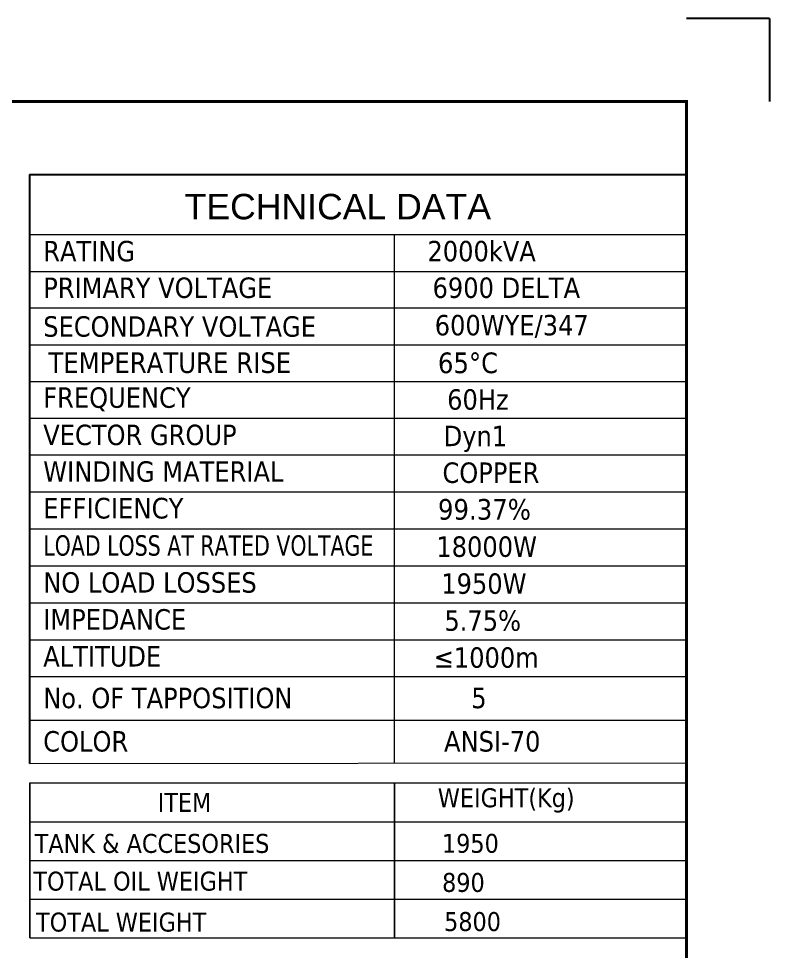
# Model space of a CAD drawing. Header units: millimetres. Extents: x 834 to 15818, y 1166 to 7882.
# Drawn here: x 8282 to 10331, y 5334 to 7882 of the extents above; entities that cross this region are included whole.
import ezdxf
from ezdxf.enums import TextEntityAlignment as Align

# ---------------------------------------------------------------- set-up
doc = ezdxf.new("R2010")
doc.units = ezdxf.units.MM
doc.header["$LTSCALE"] = 13
doc.layers.add('1', color=4, linetype='Continuous')
doc.layers.add('6文字层', color=3, linetype='Continuous')
doc.layers.add('paper', color=254, linetype='Continuous', plot=False)
doc.layers.add('铁心', color=3, linetype='Continuous', lineweight=0)
doc.styles.add('PDF Arial', font='arial.ttf')
doc.styles.add('Tahoma$001', font='tahoma.ttf', dxfattribs={"height": 2.159784})

msp = doc.modelspace()

# ---------------------------------------------------------------- linework, layer by layer
at = {"layer": '1', "const_width": 7.914}
msp.add_lwpolyline([(1422.069, 1414.536), (10105.029, 1414.536), (10105.029, 7655.413), (1422.069, 7655.413), (1422.069, 1414.536)], dxfattribs=at)
at = {"layer": '6文字层'}
for points in [[(8311.562, 7455.895), (10105.029, 7455.895)], [(8311.562, 7455.895), (8311.562, 5847.363)], [(10105.029, 7455.895), (10105.029, 6285.272)]]:
    msp.add_lwpolyline(points, dxfattribs=at)
at = {"layer": 'paper'}
for q in [(10105.029, 7881.532), (10331.147, 7655.413)]:
    msp.add_line((10331.147, 7881.532), q, dxfattribs=at)
at = {"layer": '铁心'}
for p, q in [((8312.185, 5793.958), (8312.185, 5631.377)), ((8312.185, 5631.377), (8312.185, 5793.958)), ((8312.185, 5793.958), (10105.029, 5793.958)), ((9308.073, 5793.958), (9308.073, 5631.377)), ((9308.073, 5631.377), (9308.073, 5793.958)), ((10105.029, 5793.958), (10105.029, 5370.522)), ((8312.185, 5688.099), (10105.029, 5688.099)), ((8312.185, 5481.302), (8312.185, 5631.377)), ((8312.185, 5631.377), (8312.185, 5481.302)), ((9308.073, 5481.302), (9308.073, 5631.377)), ((9308.073, 5631.377), (9308.073, 5481.302)), ((8312.185, 5582.24), (10105.029, 5582.24)), ((8312.185, 5370.522), (8312.185, 5481.302)), ((8312.185, 5481.302), (8312.185, 5370.522)), ((9308.073, 5370.522), (9308.073, 5481.302)), ((9308.073, 5481.302), (9308.073, 5370.522)), ((8312.185, 5476.381), (10105.029, 5476.381)), ((8312.185, 5370.522), (10105.029, 5370.522))]:
    msp.add_line(p, q, dxfattribs=at)
for points in [[(8311.562, 7292.065), (10105.029, 7292.065)], [(9306.974, 7292.065), (9306.974, 5848.051)], [(8311.562, 7191.1), (10105.029, 7191.1)], [(8311.562, 7092.04), (10105.029, 7092.04)], [(8311.562, 6991.075), (10105.029, 6991.075)], [(8311.562, 6890.11), (10105.029, 6890.11)], [(8311.562, 6790.097), (10105.029, 6790.097)], [(8311.562, 6690.085), (10105.029, 6690.085)], [(8311.562, 6589.12), (10105.029, 6589.12)], [(8311.562, 6488.155), (10105.029, 6488.155)], [(8311.562, 6387.19), (10105.029, 6387.19)], [(8311.562, 6286.225), (10105.029, 6286.225)], [(8311.562, 6185.26), (10105.029, 6185.26)], [(8311.562, 6084.295), (10105.029, 6084.295)], [(8311.562, 6084.295), (10105.029, 6084.295)], [(10105.029, 6084.295), (10105.029, 5848.481)], [(8311.562, 5965.829), (10105.029, 5965.829)], [(8311.562, 5847.363), (10105.029, 5848.602)]]:
    msp.add_lwpolyline(points, dxfattribs=at)

# ---------------------------------------------------------------- texts
for s, height, style, p in [('TECHNICAL DATA', 69.54149, 'PDF Arial', (8734.843, 7333.454)), ('RATING', 55.8196, 'Tahoma$001', (8348.943, 7218.722)), ('2000kVA', 55.8196, 'Tahoma$001', (9397.837, 7218.722)), ('PRIMARY VOLTAGE', 55.81963, 'Tahoma$001', (8348.943, 7118.709)), ('6900 DELTA', 55.8196, 'Tahoma$001', (9411.736, 7118.709)), ('SECONDARY VOLTAGE', 55.81963, 'Tahoma$001', (8348.943, 7012.852)), ('600WYE/347', 55.8196, 'Tahoma$001', (9417.733, 7016.519)), ('FREQUENCY', 55.8196, 'Tahoma$001', (8348.943, 6818.672)), ('60Hz', 55.8196, 'Tahoma$001', (9451.578, 6813.541)), ('VECTOR GROUP', 55.81963, 'Tahoma$001', (8348.943, 6716.755)), ('Dyn1', 55.8196, 'Tahoma$001', (9442.205, 6713.808)), ('WINDING MATERIAL', 55.81963, 'Tahoma$001', (8348.943, 6616.742)), ('COPPER', 55.8196, 'Tahoma$001', (9438.751, 6613.519)), ('EFFICIENCY', 56.3976, 'Tahoma$001', (8348.672, 6516.309)), ('99.37%%%', 56.3976, 'Tahoma$001', (9426.525, 6513.109)), ('18000W', 55.8196, 'Tahoma$001', (9422.165, 6411.589)), ('NO LOAD LOSSES', 55.81963, 'Tahoma$001', (8348.943, 6313.847)), ('1950W', 55.8196, 'Tahoma$001', (9435.509, 6310.624)), ('IMPEDANCE', 55.8196, 'Tahoma$001', (8348.943, 6212.882)), ('5.75%%%', 55.8196, 'Tahoma$001', (9444.1, 6209.659)), ('ALTITUDE', 55.8196, 'Tahoma$001', (8348.943, 6111.917)), ('≤1000m', 55.8196, 'Tahoma$001', (9414.655, 6108.694)), ('No. OF TAPPOSITION', 55.81963, 'Tahoma$001', (8348.859, 5998.24)), ('5', 55.82, 'Tahoma$001', (9517.414, 5998.24)), ('COLOR', 55.8196, 'Tahoma$001', (8348.859, 5879.774)), ('ANSI-70 ', 55.8196, 'Tahoma$001', (9443.174, 5879.774)), ('ITEM', 51.7058, 'Tahoma$001', (8661.312, 5715.088)), ('TANK & ACCESORIES', 51.70576, 'Tahoma$001', (8325.557, 5603.005)), ('1950', 51.7058, 'Tahoma$001', (9437.463, 5603.261)), ('TOTAL OIL WEIGHT', 51.70576, 'Tahoma$001', (8321.836, 5499.971)), ('890', 51.7058, 'Tahoma$001', (9437.77, 5496.423)), ('TOTAL WEIGHT', 51.70576, 'Tahoma$001', (8329.279, 5388.098)), ('5800', 51.7058, 'Tahoma$001', (9443.241, 5389.61))]:
    msp.add_text(s, height=height, dxfattribs=dict(at, style=style)).set_placement(p)
at = {"layer": '铁心', "style": 'Tahoma$001'}
msp.add_text('TEMPERATURE RISE ', height=56.39759, dxfattribs=at).set_placement((8704.925, 6941.934), align=Align.MIDDLE)
msp.add_text('65%%DC', height=56.3976, dxfattribs=at).set_placement((9426.435, 6941.534), align=Align.MIDDLE_LEFT)
at = {"layer": '铁心', "style": 'Tahoma$001', "width": 0.85}
msp.add_text('LOAD LOSS AT RATED VOLTAGE', height=55.81963, dxfattribs=at).set_placement((8348.943, 6414.812))
at = {"layer": '铁心', "insert": (9426.021, 5779.341), "char_height": 51.7058, "width": 565.47096, "attachment_point": 1, "style": 'Tahoma$001'}
msp.add_mtext('WEIGHT(Kg)', dxfattribs=at)

doc.saveas('drawing.dxf')
